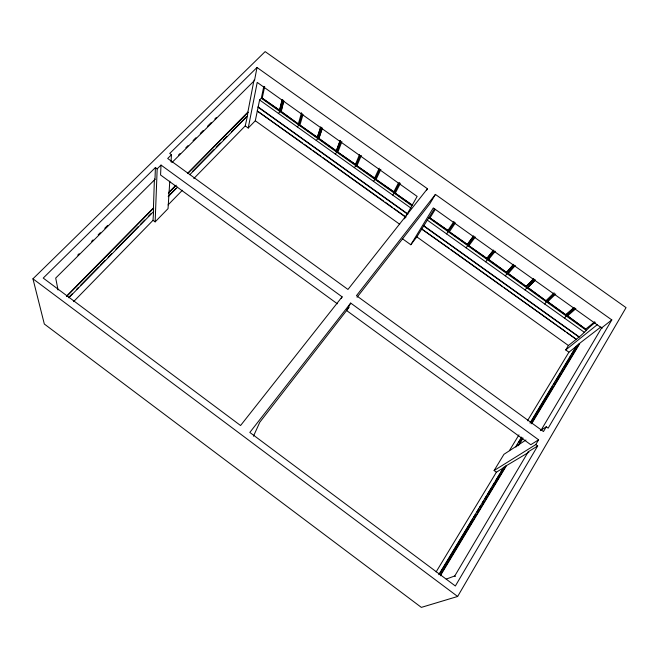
<?xml version="1.0" encoding="UTF-8"?>
<svg xmlns="http://www.w3.org/2000/svg" width="659" height="659" viewBox="0 0 659 659"><rect width="100%" height="100%" fill="white"/><g stroke="black" fill="none" stroke-linecap="round" stroke-linejoin="round"><path stroke-width="0.99" d="M73.594 301.624L153.02 220.312L153.596 211.539L68.816 297.802M66.51 296.122L153.44 207.923L154.379 179.981M153.596 211.539L153.44 207.923M58.041 289.976L55.702 278.073L154.989 179.405L155.4 167.575L157.172 168.869L155.145 221.869L153.02 220.312M341.255 298.527L342.12 296.847L161.018 165.071L160.565 174.989L337.375 303.807M169.783 181.184L168.037 208.639L155.145 221.869M171.019 161.867L171.472 154.75L169.717 153.473L257.01 67.482L427.444 188.738L426.439 190.484M193.795 178.564L245.247 125.885L247.405 116.083L189.784 174.709M187.51 173.35L247.875 112.104L253.789 81.106M247.405 116.083L247.875 112.104M171.884 162.608L254.514 80.489L257.01 67.482M245.247 125.885L248.237 128.035L257.216 82.4L417.139 196.415L404.502 218.821M248.237 128.035L255.305 120.77L259.605 99.97L261.318 98.232L263.806 86.337M262.216 98.191L279.655 110.317L262.216 98.191L264.679 86.453M279.465 110.514L282.044 99.962M279.894 109.361L282.241 99.764M282.966 99.995L280.1 111.643L278.411 113.406M283.815 100.885L281.204 111.42L298.329 123.983L281.014 111.618L283.625 101.082M298.329 123.983L301.525 112.722M302.201 113.702L298.947 125.103L297.283 126.89M320.603 127.582L317.267 137.509L299.886 125.095L303.033 114.584M317.267 137.509L320.735 126.808M321.501 127.467L317.869 138.612L316.221 140.425M340.299 140.416L336.271 151.076L318.824 138.621L322.325 127.945M318.824 138.621L322.193 128.711M336.271 151.076L340.11 140.622M340.744 141.627L336.856 152.171L335.233 154.008M337.836 152.196L355.522 164.486L337.836 152.196L341.889 141.553M355.341 164.692L359.559 154.486M360.185 155.483L355.909 165.78L354.311 167.641M356.914 165.813L374.658 178.152L356.914 165.813L361.346 155.417M253.451 436.217L259.794 422.23L349.13 307.283M374.485 178.367L379.263 168.185M379.691 169.388L375.037 179.437L373.464 181.316M376.058 179.487L393.868 191.868L376.058 179.487L380.869 169.33M393.695 192.082L398.398 183.037M399.733 182.461L394.23 193.153L392.69 195.048M412.172 205.278L395.276 193.211L400.293 183.515M350.687 303.074L346.601 310.529L530.783 444.726L538.592 439.8L350.687 303.074L249.827 432.436L455.353 585.991L537.678 445.97L535.775 444.578L494.118 470.526L496.392 472.19L503.443 467.857L438.737 574.681M457.643 596.469L626.05 307.629L265.149 51.616L32.95 278.806L44.326 324.022L421.34 607.384L457.643 596.469L32.95 278.806M535.775 444.578L538.592 439.8M546.262 426.793L543.469 431.538L356.461 295.669L435.41 194.413L611.807 319.912L548.148 428.169L546.262 426.793L540.339 430.648M537.678 445.97L528.271 451.769L454.776 575.941L446.25 579.088M541.261 429.882L601.601 327.927L611.807 319.912M435.41 194.413L429.726 203.919L357.079 297.25M440.525 574.706L505.84 465.995L528.016 452.766M517.933 445.863L522.702 437.922M531.187 423.803L579.426 343.487L600.901 326.955M440.311 575.818L506.128 466.21M518.748 445.187L522.991 438.128M532.002 423.127L579.698 343.685M585.653 329.154L567.514 315.867L585.653 329.154L594.797 321.749M515.725 446.761L521.533 437.106M529.984 423.062L576.46 345.835L579.426 343.487M575.95 346.65L568.906 352.203L565.735 349.929L568.412 345.514L579.022 337.095C584.797 332.581 588.981 326.675 595.291 322.622M439.578 574.03L472.832 518.748M473.887 516.994L475.469 514.366M477.05 511.73L478.64 509.094M479.694 507.339L480.749 505.585M482.33 502.957L483.385 501.202M484.966 498.566L486.556 495.939M487.611 494.184L491.836 487.158M492.891 485.403L494.472 482.775M495.527 481.021L499.753 474.002M500.807 472.248L502.389 469.612M516.013 446.967L517.595 444.331M518.649 442.576L520.231 439.948M530.792 422.394L552.44 386.405M553.494 384.65L555.084 382.014M556.138 380.259L560.364 373.241M561.419 371.487L563 368.851M564.055 367.096L568.28 360.069M569.335 358.315L570.925 355.687M571.979 353.932L576.205 346.906M576.205 339.245L421.669 228.978L449.372 248.468M436.11 571.93L496.392 472.19M509.391 450.682L518.954 434.858M527.455 420.788L568.906 352.203M494.118 470.526L503.946 454.315L525.948 440.006M402.534 238.805L410.804 244.744L433.284 207.931L602.178 328.339M410.804 244.744L416.85 236.886L434.594 208.524M429.94 217.964L447.922 230.469L429.94 217.964L435.294 209.34M564.656 318.248L566.114 315.9L574.961 308.132M565.883 314.697L547.67 301.69L565.735 314.936L573.577 307.918M545.891 300.759L527.892 287.571L545.891 300.759L554.095 292.802M544.795 304.063L546.286 301.74L554.433 293.955M526.269 286.418L508.196 273.501L526.121 286.64L533.222 279.152M525.017 289.927L534.268 279.581M447.758 230.691L453.985 221.449M454.38 222.635L446.613 233.912M473.697 235.84L467.239 244.596L449.356 231.828L455.451 222.833M505.305 275.849L514.185 265.264M506.573 272.348L488.566 259.489L506.425 272.579L513.163 264.852M486.952 258.336L468.846 245.749L486.795 258.559L493.179 250.601M485.667 261.821L494.176 251.005M467.239 244.596L473.269 236.408M466.102 247.842L474.241 236.787M468.846 245.749L475.328 237.009M449.356 231.828L467.404 244.382M342.12 296.847L240.568 425.516L43.222 278.073L155.4 167.575M427.444 188.738L347.96 289.449L167.691 158.481L171.472 154.75M486.795 258.559L493.64 250.058M488.41 259.712L495.288 251.227M395.276 193.211L412.345 205.064M506.425 272.579L513.666 264.333M508.04 273.732L515.313 265.503M299.886 125.095L317.449 137.303M526.121 286.64L533.765 278.658M527.892 287.571L534.877 280.33M527.744 287.802L535.421 279.836M168.07 204.908L182.362 190.27M66.798 296.336L153.712 208.129M168.383 193.235L176.282 185.212M187.782 173.548L248.13 112.294M68.528 297.588L72.119 293.93M76.436 289.548L78.586 287.349M80.744 285.158L98.71 266.887M100.143 265.42L105.176 260.305M108.051 257.381L111.643 253.731M115.959 249.341L138.233 226.688M140.392 224.497L144.7 220.106M148.291 216.457L151.166 213.532M168.63 195.772L175.829 188.441M192.403 171.587L214.01 149.601M216.177 147.41L220.501 143.011M223.376 140.079L226.984 136.413M231.301 132.014L246.433 116.627M168.177 196.695L177.543 187.172M168.828 192.313L175.294 185.747M77.729 255.132L79.187 253.682M91.601 241.351L93.067 239.901M98.175 234.826L100.366 232.652M104.748 228.302L107.672 225.394M178.564 154.997L180.014 153.555M185.822 147.789L187.996 145.631M193.071 140.589L195.97 137.715M200.32 133.39L203.219 130.507M207.569 126.19L211.193 122.59M214.826 118.991L216.276 117.549M157.172 168.869L161.018 165.071M547.522 301.921L555.751 293.988M565.735 314.936L574.195 307.473M567.374 316.098L575.859 308.667M565.735 349.929L597.425 324.574M503.155 467.643L505.84 465.995M253.979 80.101L254.514 80.489M319.005 138.415L336.452 150.87M261.318 98.232L411.817 205.715M428.852 217.874L586.016 330.11M259.605 99.97L411.175 208.26M427.189 220.032L584.591 332.49M258.163 106.939L407.863 214.01M257.974 107.137L407.699 214.224M423.721 225.683L579.162 336.864M423.556 225.897L579.022 337.095M302.489 143.028L257.191 110.934L405.911 217.371M304.161 144.222L311.674 149.601M313.346 150.796L320.867 156.183M322.539 157.377L383.522 201.02M385.194 202.214L392.706 207.593M394.379 208.788L405.244 216.556M451.036 249.662L502.776 286.69M504.44 287.884L556.18 324.912M557.852 326.106L565.356 331.477M567.028 332.671L575.373 338.644M255.305 120.77L399.7 224.258M416.85 236.886L568.412 345.514M154.412 178.984L154.989 179.405M528.271 451.769L528.889 452.222M454.702 575.974L455.369 576.468"/></g></svg>
